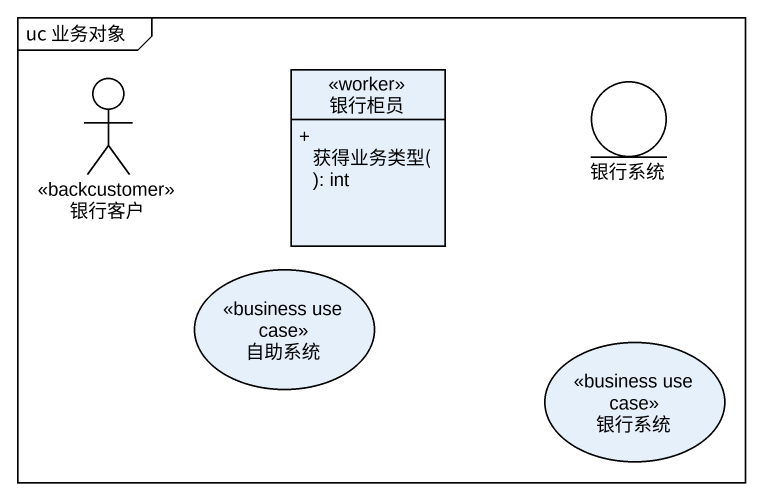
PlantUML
@startuml
mainframe uc 业务对象
allowmixing
hide circle
hide empty members
skinparam classAttributeIconSize 0
actor 银行客户 <<backcustomer>>
class 银行柜员 <<worker>> {
  + 获得业务类型(): int
}
entity 银行系统
usecase 自助系统 <<business use case>>
usecase "银行系统" as 银行系统_2 <<business use case>>
@enduml
